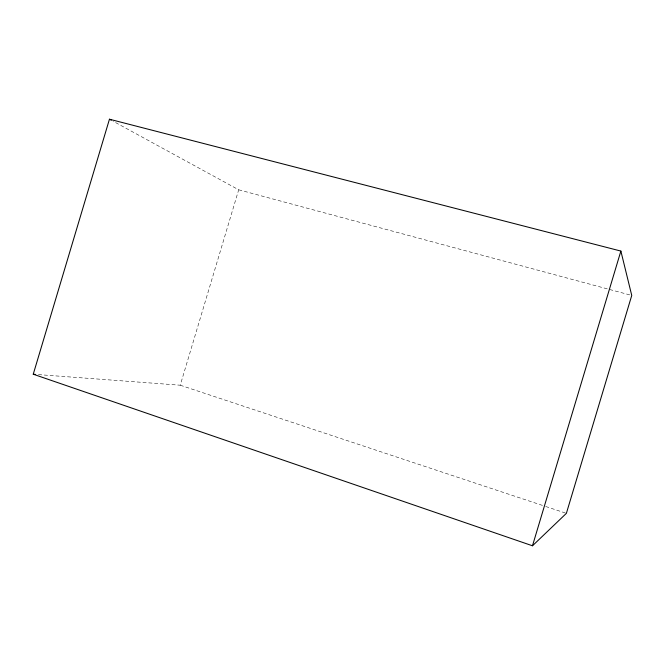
<?xml version="1.0" encoding="UTF-8"?>
<svg xmlns="http://www.w3.org/2000/svg" width="665" height="665" viewBox="0 0 665 665"><rect width="100%" height="100%" fill="white"/><g stroke="black" fill="none" stroke-linecap="round" stroke-linejoin="round"><path stroke-width="0.5" stroke-dasharray="3.33 2.49" d="M38.429 374.603L180.24 385.21L238.693 189.791L113.092 121.205M238.693 189.791L629.747 294.894M180.24 385.21L544.71 506.156M545.691 506.481L566.381 513.347"/><path stroke-width="1" d="M33.25 374.212L109.451 119.218L620.877 251.071L631.75 295.435L566.381 513.347L532.482 545.782L33.25 374.212L35.32 374.37M532.482 545.782L620.877 251.071M109.451 119.218L111.271 120.215"/></g></svg>
